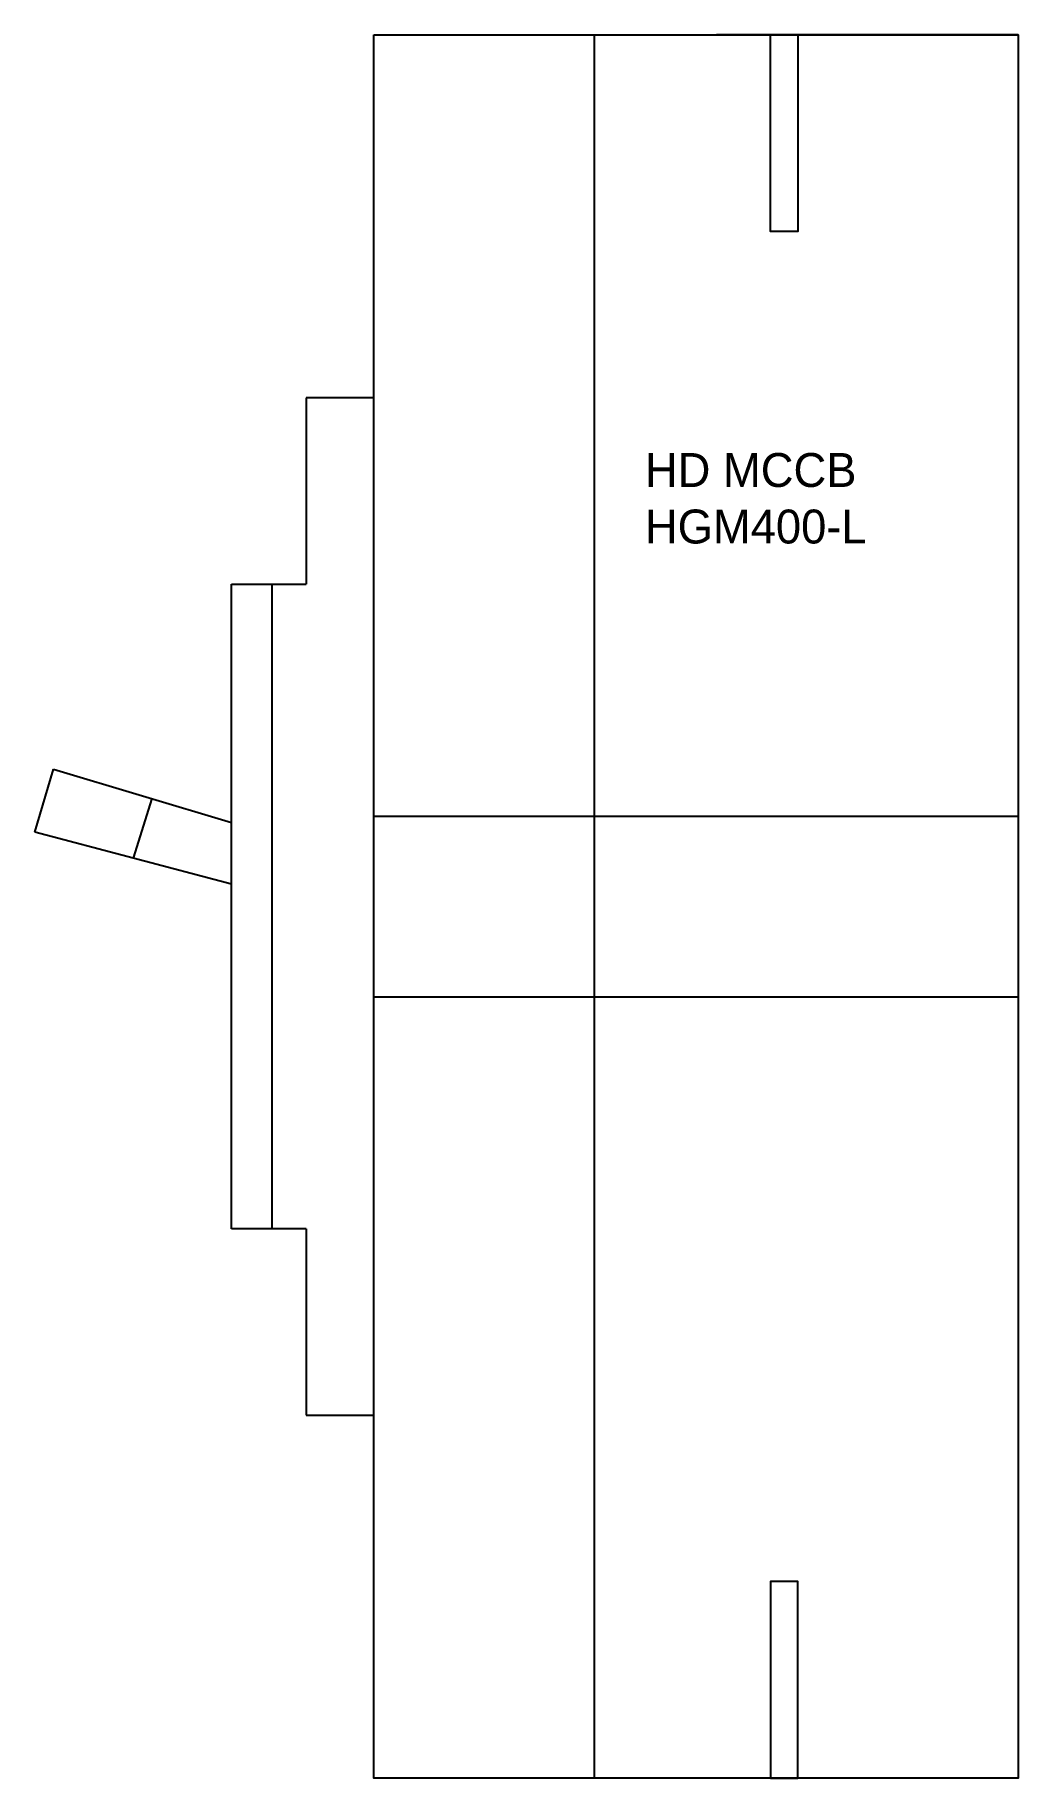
# Model space of a CAD drawing. Header units: inches. Extents: x 0 to 145, y 0 to 257.
import ezdxf

# ---------------------------------------------------------------- set-up
doc = ezdxf.new("R2010")
doc.units = ezdxf.units.IN

# ---------------------------------------------------------------- blocks, each defined once
blk = doc.blocks.new('HYUNDAI MCCB HGM400-L')
at = {"color": 0}
for p, q in [((-21936.36, 7421.09), (-21936.36, 7164.09)), ((-21910.32, 7421.09), (-21918.32, 7421.09)), ((-21873.82, 7421.09), (-21910.32, 7421.09)), ((-21968.82, 7367.59), (-21978.82, 7367.59)), ((-21978.82, 7367.59), (-21978.82, 7340.09)), ((-21968.82, 7292.59), (-21968.82, 7367.59)), ((-21989.82, 7245.09), (-21989.82, 7340.09)), ((-21989.82, 7340.09), (-21983.82, 7340.09)), ((-21983.82, 7245.09), (-21983.82, 7340.09)), ((-21983.82, 7340.09), (-21978.82, 7340.09)), ((-22018.82, 7303.57), (-22016.05, 7312.82)), ((-22016.05, 7312.82), (-21989.82, 7304.98)), ((-22001.55, 7308.49), (-22004.32, 7299.73)), ((-21968.82, 7305.9), (-21873.82, 7305.9)), ((-21989.82, 7295.88), (-22018.82, 7303.57)), ((-21968.82, 7279.28), (-21873.82, 7279.28)), ((-21983.82, 7245.09), (-21989.82, 7245.09)), ((-21978.82, 7245.09), (-21983.82, 7245.09)), ((-21978.82, 7245.09), (-21978.82, 7217.59)), ((-21978.82, 7217.59), (-21968.82, 7217.59)), ((-21910.32, 7164.09), (-21918.32, 7164.09))]:
    blk.add_line(p, q, dxfattribs=at)
blk.add_lwpolyline([(-21968.82, 7421.09), (-21873.82, 7421.09), (-21873.82, 7164.09), (-21968.82, 7164.09)], close=True, dxfattribs=at)
at = {"color": 4}
for points in [[(-21910.32, 7421.09), (-21906.32, 7421.09), (-21906.32, 7392.09), (-21910.32, 7392.09)], [(-21910.32, 7164.09), (-21906.32, 7164.09), (-21906.32, 7193.09), (-21910.32, 7193.09)]]:
    blk.add_lwpolyline(points, close=True, dxfattribs=at)
at = {"insert": (-21928.86, 7359.44), "char_height": 5, "attachment_point": 1}
blk.add_mtext_dynamic_manual_height_columns('{\\C1;HD MCCB\\PHGM400-L}', width=37.6867, gutter_width=1, heights=[0], dxfattribs=at)

msp = doc.modelspace()

# ---------------------------------------------------------------- block references
msp.add_blockref('HYUNDAI MCCB HGM400-L', (22018.82, -7164.09))

doc.saveas('drawing.dxf')
